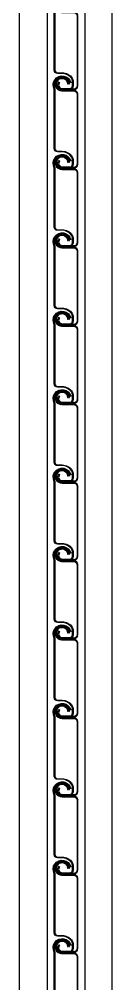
# Model space of a CAD drawing. Header units: millimetres. Extents: x 19868 to 801382, y -4805 to 85279.
# Drawn here: x 579850 to 579936, y 39526 to 40425 of the extents above; entities that cross this region are included whole.
import ezdxf

# ---------------------------------------------------------------- set-up
doc = ezdxf.new("R2010")
doc.units = ezdxf.units.MM
doc.header["$LTSCALE"] = 250
doc.layers.add('A-ETC-8', color=8, linetype='Continuous')

# ---------------------------------------------------------------- blocks, each defined once
blk = doc.blocks.new('C9fc9bb7c')
h = blk.add_hatch()
h.set_pattern_fill('ANSI31', color=256, scale=1.161, angle=-90, style=0)
h.set_pattern_definition([(315, (-1584085.85751, 212179.45102), (0.10261887162, 0.10261887162), [])])
h.paths.add_polyline_path([(710.8, 5334.7), (710.8, 5391.99), (710.8, 5399.13, 0.414214), (707.75, 5402.18), (696.9, 5402.18), (696.9, 5402.77), (707.75, 5402.77, -0.414214), (711.39, 5399.13), (711.39, 5391.99), (711.39, 5334.7)])
h.paths.add_polyline_path([(690.2, 5408.81), (690.79, 5408.81, 0.272094), (693.98, 5403.51), (692.9, 5403.51, -0.234313)])
h.paths.add_polyline_path([(690.2, 5408.81, -0.416993), (696.9, 5415.57), (696.9, 5414.98, 0.41726), (690.79, 5408.81)])
h.paths.add_polyline_path([(696.9, 5414.98), (696.9, 5415.57, -0.414214), (703.59, 5408.88), (703.01, 5408.88, 0.414214)])
h.paths.add_polyline_path([(692.9, 5403.51), (693.98, 5403.51, 0.125086), (696.9, 5402.77), (696.9, 5402.18, -0.161553)])
h.paths.add_polyline_path([(707.75, 5330.2), (696.9, 5330.2), (696.9, 5330.79), (704.06, 5330.79), (707.75, 5330.79, 0.414214), (710.8, 5333.85), (710.8, 5334.7), (711.39, 5334.7), (711.39, 5333.85, -0.414214)])
h.paths.add_polyline_path([(696.9, 5340.86), (696.9, 5341.44, -0.414214), (702.52, 5335.82), (701.93, 5335.82, 0.414214)])
h.paths.add_polyline_path([(691.39, 5334.7, -0.474498), (696.9, 5341.44), (696.9, 5340.86, 0.481821), (691.99, 5334.7)])
h.paths.add_polyline_path([(691.39, 5334.7), (691.99, 5334.7, 0.349691), (696.9, 5330.79), (696.9, 5330.2, -0.356394)])
h = blk.add_hatch()
h.set_pattern_fill('ANSI31', color=256, scale=1.161, angle=-90, style=0)
h.set_pattern_definition([(315, (-1584085.85751, 212106.38852), (0.10261887162, 0.10261887162), [])])
h.paths.add_polyline_path([(710.8, 5261.64), (710.8, 5318.92), (710.8, 5326.06, 0.414214), (707.75, 5329.12), (696.9, 5329.12), (696.9, 5329.7), (707.75, 5329.7, -0.414214), (711.39, 5326.06), (711.39, 5318.92), (711.39, 5261.64)])
h.paths.add_polyline_path([(690.2, 5335.75), (690.79, 5335.75, 0.272094), (693.98, 5330.45), (692.9, 5330.45, -0.234313)])
h.paths.add_polyline_path([(690.2, 5335.75, -0.416993), (696.9, 5342.51), (696.9, 5341.92, 0.41726), (690.79, 5335.75)])
h.paths.add_polyline_path([(696.9, 5341.92), (696.9, 5342.51, -0.414214), (703.59, 5335.81), (703.01, 5335.81, 0.414214)])
h.paths.add_polyline_path([(692.9, 5330.45), (693.98, 5330.45, 0.125086), (696.9, 5329.7), (696.9, 5329.12, -0.161553)])
h.paths.add_polyline_path([(707.75, 5257.14), (696.9, 5257.14), (696.9, 5257.73), (704.06, 5257.73), (707.75, 5257.73, 0.414214), (710.8, 5260.78), (710.8, 5261.64), (711.39, 5261.64), (711.39, 5260.78, -0.414214)])
h.paths.add_polyline_path([(696.9, 5267.8), (696.9, 5268.38, -0.414214), (702.52, 5262.76), (701.93, 5262.76, 0.414214)])
h.paths.add_polyline_path([(691.39, 5261.64, -0.474498), (696.9, 5268.38), (696.9, 5267.8, 0.481821), (691.99, 5261.64)])
h.paths.add_polyline_path([(691.39, 5261.64), (691.99, 5261.64, 0.349691), (696.9, 5257.73), (696.9, 5257.14, -0.356394)])
h = blk.add_hatch()
h.set_pattern_fill('ANSI31', color=256, scale=1.161, angle=-90, style=0)
h.set_pattern_definition([(315, (-1584085.85751, 212033.32602), (0.10261887162, 0.10261887162), [])])
h.paths.add_polyline_path([(710.8, 5188.58), (710.8, 5245.86), (710.8, 5253, 0.414214), (707.75, 5256.06), (696.9, 5256.06), (696.9, 5256.64), (707.75, 5256.64, -0.414214), (711.39, 5253), (711.39, 5245.86), (711.39, 5188.58)])
h.paths.add_polyline_path([(690.2, 5262.69), (690.79, 5262.69, 0.272094), (693.98, 5257.38), (692.9, 5257.38, -0.234313)])
h.paths.add_polyline_path([(690.2, 5262.69, -0.416993), (696.9, 5269.45), (696.9, 5268.86, 0.41726), (690.79, 5262.69)])
h.paths.add_polyline_path([(696.9, 5268.86), (696.9, 5269.45, -0.414214), (703.59, 5262.75), (703.01, 5262.75, 0.414214)])
h.paths.add_polyline_path([(692.9, 5257.38), (693.98, 5257.38, 0.125086), (696.9, 5256.64), (696.9, 5256.06, -0.161553)])
h.paths.add_polyline_path([(707.75, 5184.08), (696.9, 5184.08), (696.9, 5184.67), (704.06, 5184.67), (707.75, 5184.67, 0.414214), (710.8, 5187.72), (710.8, 5188.58), (711.39, 5188.58), (711.39, 5187.72, -0.414214)])
h.paths.add_polyline_path([(696.9, 5194.73), (696.9, 5195.32, -0.414214), (702.52, 5189.7), (701.93, 5189.7, 0.414214)])
h.paths.add_polyline_path([(691.39, 5188.58, -0.474498), (696.9, 5195.32), (696.9, 5194.73, 0.481821), (691.99, 5188.58)])
h.paths.add_polyline_path([(691.39, 5188.58), (691.99, 5188.58, 0.349691), (696.9, 5184.67), (696.9, 5184.08, -0.356394)])
h = blk.add_hatch()
h.set_pattern_fill('ANSI31', color=256, scale=1.161, angle=-90, style=0)
h.set_pattern_definition([(315, (-1584085.85751, 211960.26352), (0.10261887162, 0.10261887162), [])])
h.paths.add_polyline_path([(710.8, 5115.51), (710.8, 5172.8), (710.8, 5179.94, 0.414214), (707.75, 5182.99), (696.9, 5182.99), (696.9, 5183.58), (707.75, 5183.58, -0.414214), (711.39, 5179.94), (711.39, 5172.8), (711.39, 5115.51)])
h.paths.add_polyline_path([(690.2, 5189.62), (690.79, 5189.62, 0.272094), (693.98, 5184.32), (692.9, 5184.32, -0.234313)])
h.paths.add_polyline_path([(690.2, 5189.62, -0.416993), (696.9, 5196.38), (696.9, 5195.8, 0.41726), (690.79, 5189.62)])
h.paths.add_polyline_path([(696.9, 5195.8), (696.9, 5196.38, -0.414214), (703.59, 5189.69), (703.01, 5189.69, 0.414214)])
h.paths.add_polyline_path([(692.9, 5184.32), (693.98, 5184.32, 0.125086), (696.9, 5183.58), (696.9, 5182.99, -0.161553)])
h.paths.add_polyline_path([(707.75, 5111.02), (696.9, 5111.02), (696.9, 5111.6), (704.06, 5111.6), (707.75, 5111.6, 0.414214), (710.8, 5114.66), (710.8, 5115.51), (711.39, 5115.51), (711.39, 5114.66, -0.414214)])
h.paths.add_polyline_path([(696.9, 5121.67), (696.9, 5122.26, -0.414214), (702.52, 5116.64), (701.93, 5116.64, 0.414214)])
h.paths.add_polyline_path([(691.39, 5115.51, -0.474498), (696.9, 5122.26), (696.9, 5121.67, 0.481821), (691.99, 5115.51)])
h.paths.add_polyline_path([(691.39, 5115.51), (691.99, 5115.51, 0.349691), (696.9, 5111.6), (696.9, 5111.02, -0.356394)])
h = blk.add_hatch()
h.set_pattern_fill('ANSI31', color=256, scale=1.161, angle=-90, style=0)
h.set_pattern_definition([(315, (-1584085.85751, 211887.20102), (0.10261887162, 0.10261887162), [])])
h.paths.add_polyline_path([(710.8, 5042.45), (710.8, 5099.74), (710.8, 5106.88, 0.414214), (707.75, 5109.93), (696.9, 5109.93), (696.9, 5110.52), (707.75, 5110.52, -0.414214), (711.39, 5106.88), (711.39, 5099.74), (711.39, 5042.45)])
h.paths.add_polyline_path([(690.2, 5116.56), (690.79, 5116.56, 0.272094), (693.98, 5111.26), (692.9, 5111.26, -0.234313)])
h.paths.add_polyline_path([(690.2, 5116.56, -0.416993), (696.9, 5123.32), (696.9, 5122.73, 0.41726), (690.79, 5116.56)])
h.paths.add_polyline_path([(696.9, 5122.73), (696.9, 5123.32, -0.414214), (703.59, 5116.63), (703.01, 5116.63, 0.414214)])
h.paths.add_polyline_path([(692.9, 5111.26), (693.98, 5111.26, 0.125086), (696.9, 5110.52), (696.9, 5109.93, -0.161553)])
h.paths.add_polyline_path([(707.75, 5037.95), (696.9, 5037.95), (696.9, 5038.54), (704.06, 5038.54), (707.75, 5038.54, 0.414214), (710.8, 5041.6), (710.8, 5042.45), (711.39, 5042.45), (711.39, 5041.6, -0.414214)])
h.paths.add_polyline_path([(696.9, 5048.61), (696.9, 5049.19, -0.414214), (702.52, 5043.57), (701.93, 5043.57, 0.414214)])
h.paths.add_polyline_path([(691.39, 5042.45, -0.474498), (696.9, 5049.19), (696.9, 5048.61, 0.481821), (691.99, 5042.45)])
h.paths.add_polyline_path([(691.39, 5042.45), (691.99, 5042.45, 0.349691), (696.9, 5038.54), (696.9, 5037.95, -0.356394)])
h = blk.add_hatch()
h.set_pattern_fill('ANSI31', color=256, scale=1.161, angle=-90, style=0)
h.set_pattern_definition([(315, (-1584085.85751, 211814.13852), (0.10261887162, 0.10261887162), [])])
h.paths.add_polyline_path([(710.8, 4969.39), (710.8, 5026.67), (710.8, 5033.81, 0.414214), (707.75, 5036.87), (696.9, 5036.87), (696.9, 5037.45), (707.75, 5037.45, -0.414214), (711.39, 5033.81), (711.39, 5026.67), (711.39, 4969.39)])
h.paths.add_polyline_path([(690.2, 5043.5), (690.79, 5043.5, 0.272094), (693.98, 5038.2), (692.9, 5038.2, -0.234313)])
h.paths.add_polyline_path([(690.2, 5043.5, -0.416993), (696.9, 5050.26), (696.9, 5049.67, 0.41726), (690.79, 5043.5)])
h.paths.add_polyline_path([(696.9, 5049.67), (696.9, 5050.26, -0.414214), (703.59, 5043.56), (703.01, 5043.56, 0.414214)])
h.paths.add_polyline_path([(692.9, 5038.2), (693.98, 5038.2, 0.125086), (696.9, 5037.45), (696.9, 5036.87, -0.161553)])
h.paths.add_polyline_path([(707.75, 4964.89), (696.9, 4964.89), (696.9, 4965.48), (704.06, 4965.48), (707.75, 4965.48, 0.414214), (710.8, 4968.53), (710.8, 4969.39), (711.39, 4969.39), (711.39, 4968.53, -0.414214)])
h.paths.add_polyline_path([(696.9, 4975.55), (696.9, 4976.13, -0.414214), (702.52, 4970.51), (701.93, 4970.51, 0.414214)])
h.paths.add_polyline_path([(691.39, 4969.39, -0.474498), (696.9, 4976.13), (696.9, 4975.55, 0.481821), (691.99, 4969.39)])
h.paths.add_polyline_path([(691.39, 4969.39), (691.99, 4969.39, 0.349691), (696.9, 4965.48), (696.9, 4964.89, -0.356394)])
h = blk.add_hatch()
h.set_pattern_fill('ANSI31', color=256, scale=1.161, angle=-90, style=0)
h.set_pattern_definition([(315, (-1584085.85751, 211741.07602), (0.10261887162, 0.10261887162), [])])
h.paths.add_polyline_path([(710.8, 4896.33), (710.8, 4953.61), (710.8, 4960.75, 0.414214), (707.75, 4963.81), (696.9, 4963.81), (696.9, 4964.39), (707.75, 4964.39, -0.414214), (711.39, 4960.75), (711.39, 4953.61), (711.39, 4896.33)])
h.paths.add_polyline_path([(690.2, 4970.44), (690.79, 4970.44, 0.272094), (693.98, 4965.13), (692.9, 4965.13, -0.234313)])
h.paths.add_polyline_path([(690.2, 4970.44, -0.416993), (696.9, 4977.2), (696.9, 4976.61, 0.41726), (690.79, 4970.44)])
h.paths.add_polyline_path([(696.9, 4976.61), (696.9, 4977.2, -0.414214), (703.59, 4970.5), (703.01, 4970.5, 0.414214)])
h.paths.add_polyline_path([(692.9, 4965.13), (693.98, 4965.13, 0.125086), (696.9, 4964.39), (696.9, 4963.81, -0.161553)])
h.paths.add_polyline_path([(707.75, 4891.83), (696.9, 4891.83), (696.9, 4892.42), (704.06, 4892.42), (707.75, 4892.42, 0.414214), (710.8, 4895.47), (710.8, 4896.33), (711.39, 4896.33), (711.39, 4895.47, -0.414214)])
h.paths.add_polyline_path([(696.9, 4902.48), (696.9, 4903.07, -0.414214), (702.52, 4897.45), (701.93, 4897.45, 0.414214)])
h.paths.add_polyline_path([(691.39, 4896.33, -0.474498), (696.9, 4903.07), (696.9, 4902.48, 0.481821), (691.99, 4896.33)])
h.paths.add_polyline_path([(691.39, 4896.33), (691.99, 4896.33, 0.349691), (696.9, 4892.42), (696.9, 4891.83, -0.356394)])
h = blk.add_hatch()
h.set_pattern_fill('ANSI31', color=256, scale=1.161, angle=-90, style=0)
h.set_pattern_definition([(315, (-1584085.85751, 211668.01352), (0.10261887162, 0.10261887162), [])])
h.paths.add_polyline_path([(710.8, 4823.26), (710.8, 4880.55), (710.8, 4887.69, 0.414214), (707.75, 4890.74), (696.9, 4890.74), (696.9, 4891.33), (707.75, 4891.33, -0.414214), (711.39, 4887.69), (711.39, 4880.55), (711.39, 4823.26)])
h.paths.add_polyline_path([(690.2, 4897.37), (690.79, 4897.37, 0.272094), (693.98, 4892.07), (692.9, 4892.07, -0.234313)])
h.paths.add_polyline_path([(690.2, 4897.37, -0.416993), (696.9, 4904.13), (696.9, 4903.55, 0.41726), (690.79, 4897.37)])
h.paths.add_polyline_path([(696.9, 4903.55), (696.9, 4904.13, -0.414214), (703.59, 4897.44), (703.01, 4897.44, 0.414214)])
h.paths.add_polyline_path([(692.9, 4892.07), (693.98, 4892.07, 0.125086), (696.9, 4891.33), (696.9, 4890.74, -0.161553)])
h.paths.add_polyline_path([(707.75, 4818.77), (696.9, 4818.77), (696.9, 4819.35), (704.06, 4819.35), (707.75, 4819.35, 0.414214), (710.8, 4822.41), (710.8, 4823.26), (711.39, 4823.26), (711.39, 4822.41, -0.414214)])
h.paths.add_polyline_path([(696.9, 4829.42), (696.9, 4830.01, -0.414214), (702.52, 4824.39), (701.93, 4824.39, 0.414214)])
h.paths.add_polyline_path([(691.39, 4823.26, -0.474498), (696.9, 4830.01), (696.9, 4829.42, 0.481821), (691.99, 4823.26)])
h.paths.add_polyline_path([(691.39, 4823.26), (691.99, 4823.26, 0.349691), (696.9, 4819.35), (696.9, 4818.77, -0.356394)])
h = blk.add_hatch()
h.set_pattern_fill('ANSI31', color=256, scale=1.161, angle=-90, style=0)
h.set_pattern_definition([(315, (-1584085.85751, 211594.95102), (0.10261887162, 0.10261887162), [])])
h.paths.add_polyline_path([(710.8, 4750.2), (710.8, 4807.49), (710.8, 4814.63, 0.414214), (707.75, 4817.68), (696.9, 4817.68), (696.9, 4818.27), (707.75, 4818.27, -0.414214), (711.39, 4814.63), (711.39, 4807.49), (711.39, 4750.2)])
h.paths.add_polyline_path([(690.2, 4824.31), (690.79, 4824.31, 0.272094), (693.98, 4819.01), (692.9, 4819.01, -0.234313)])
h.paths.add_polyline_path([(690.2, 4824.31, -0.416993), (696.9, 4831.07), (696.9, 4830.48, 0.41726), (690.79, 4824.31)])
h.paths.add_polyline_path([(696.9, 4830.48), (696.9, 4831.07, -0.414214), (703.59, 4824.38), (703.01, 4824.38, 0.414214)])
h.paths.add_polyline_path([(692.9, 4819.01), (693.98, 4819.01, 0.125086), (696.9, 4818.27), (696.9, 4817.68, -0.161553)])
h.paths.add_polyline_path([(707.75, 4745.7), (696.9, 4745.7), (696.9, 4746.29), (704.06, 4746.29), (707.75, 4746.29, 0.414214), (710.8, 4749.35), (710.8, 4750.2), (711.39, 4750.2), (711.39, 4749.35, -0.414214)])
h.paths.add_polyline_path([(696.9, 4756.36), (696.9, 4756.94, -0.414214), (702.52, 4751.32), (701.93, 4751.32, 0.414214)])
h.paths.add_polyline_path([(691.39, 4750.2, -0.474498), (696.9, 4756.94), (696.9, 4756.36, 0.481821), (691.99, 4750.2)])
h.paths.add_polyline_path([(691.39, 4750.2), (691.99, 4750.2, 0.349691), (696.9, 4746.29), (696.9, 4745.7, -0.356394)])
h = blk.add_hatch()
h.set_pattern_fill('ANSI31', color=256, scale=1.161, angle=-90, style=0)
h.set_pattern_definition([(315, (-1584085.85751, 211521.88852), (0.10261887162, 0.10261887162), [])])
h.paths.add_polyline_path([(710.8, 4677.14), (710.8, 4734.42), (710.8, 4741.56, 0.414214), (707.75, 4744.62), (696.9, 4744.62), (696.9, 4745.2), (707.75, 4745.2, -0.414214), (711.39, 4741.56), (711.39, 4734.42), (711.39, 4677.14)])
h.paths.add_polyline_path([(690.2, 4751.25), (690.79, 4751.25, 0.272094), (693.98, 4745.95), (692.9, 4745.95, -0.234313)])
h.paths.add_polyline_path([(690.2, 4751.25, -0.416993), (696.9, 4758.01), (696.9, 4757.42, 0.41726), (690.79, 4751.25)])
h.paths.add_polyline_path([(696.9, 4757.42), (696.9, 4758.01, -0.414214), (703.59, 4751.31), (703.01, 4751.31, 0.414214)])
h.paths.add_polyline_path([(692.9, 4745.95), (693.98, 4745.95, 0.125086), (696.9, 4745.2), (696.9, 4744.62, -0.161553)])
h.paths.add_polyline_path([(707.75, 4672.64), (696.9, 4672.64), (696.9, 4673.23), (704.06, 4673.23), (707.75, 4673.23, 0.414214), (710.8, 4676.28), (710.8, 4677.14), (711.39, 4677.14), (711.39, 4676.28, -0.414214)])
h.paths.add_polyline_path([(696.9, 4683.3), (696.9, 4683.88, -0.414214), (702.52, 4678.26), (701.93, 4678.26, 0.414214)])
h.paths.add_polyline_path([(691.39, 4677.14, -0.474498), (696.9, 4683.88), (696.9, 4683.3, 0.481821), (691.99, 4677.14)])
h.paths.add_polyline_path([(691.39, 4677.14), (691.99, 4677.14, 0.349691), (696.9, 4673.23), (696.9, 4672.64, -0.356394)])
h = blk.add_hatch()
h.set_pattern_fill('ANSI31', color=256, scale=1.161, angle=-90, style=0)
h.set_pattern_definition([(315, (-1584085.85751, 211448.82602), (0.10261887162, 0.10261887162), [])])
h.paths.add_polyline_path([(710.8, 4604.08), (710.8, 4661.36), (710.8, 4668.5, 0.414214), (707.75, 4671.56), (696.9, 4671.56), (696.9, 4672.14), (707.75, 4672.14, -0.414214), (711.39, 4668.5), (711.39, 4661.36), (711.39, 4604.08)])
h.paths.add_polyline_path([(690.2, 4678.19), (690.79, 4678.19, 0.272094), (693.98, 4672.88), (692.9, 4672.88, -0.234313)])
h.paths.add_polyline_path([(690.2, 4678.19, -0.416993), (696.9, 4684.95), (696.9, 4684.36, 0.41726), (690.79, 4678.19)])
h.paths.add_polyline_path([(696.9, 4684.36), (696.9, 4684.95, -0.414214), (703.59, 4678.25), (703.01, 4678.25, 0.414214)])
h.paths.add_polyline_path([(692.9, 4672.88), (693.98, 4672.88, 0.125086), (696.9, 4672.14), (696.9, 4671.56, -0.161553)])
h.paths.add_polyline_path([(707.75, 4599.58), (696.9, 4599.58), (696.9, 4600.17), (704.06, 4600.17), (707.75, 4600.17, 0.414214), (710.8, 4603.22), (710.8, 4604.08), (711.39, 4604.08), (711.39, 4603.22, -0.414214)])
h.paths.add_polyline_path([(696.9, 4610.23), (696.9, 4610.82, -0.414214), (702.52, 4605.2), (701.93, 4605.2, 0.414214)])
h.paths.add_polyline_path([(691.39, 4604.08, -0.474498), (696.9, 4610.82), (696.9, 4610.23, 0.481821), (691.99, 4604.08)])
h.paths.add_polyline_path([(691.39, 4604.08), (691.99, 4604.08, 0.349691), (696.9, 4600.17), (696.9, 4599.58, -0.356394)])
h = blk.add_hatch()
h.set_pattern_fill('ANSI31', color=256, scale=1.161, angle=-90, style=0)
h.set_pattern_definition([(315, (-1584085.85751, 211375.76352), (0.10261887162, 0.10261887162), [])])
h.paths.add_polyline_path([(710.8, 4531.01), (710.8, 4588.3), (710.8, 4595.44, 0.414214), (707.75, 4598.49), (696.9, 4598.49), (696.9, 4599.08), (707.75, 4599.08, -0.414214), (711.39, 4595.44), (711.39, 4588.3), (711.39, 4531.01)])
h.paths.add_polyline_path([(690.2, 4605.12), (690.79, 4605.12, 0.272094), (693.98, 4599.82), (692.9, 4599.82, -0.234313)])
h.paths.add_polyline_path([(690.2, 4605.12, -0.416993), (696.9, 4611.88), (696.9, 4611.3, 0.41726), (690.79, 4605.12)])
h.paths.add_polyline_path([(696.9, 4611.3), (696.9, 4611.88, -0.414214), (703.59, 4605.19), (703.01, 4605.19, 0.414214)])
h.paths.add_polyline_path([(692.9, 4599.82), (693.98, 4599.82, 0.125086), (696.9, 4599.08), (696.9, 4598.49, -0.161553)])
h.paths.add_polyline_path([(707.75, 4526.52), (696.9, 4526.52), (696.9, 4527.1), (704.06, 4527.1), (707.75, 4527.1, 0.414214), (710.8, 4530.16), (710.8, 4531.01), (711.39, 4531.01), (711.39, 4530.16, -0.414214)])
h.paths.add_polyline_path([(696.9, 4537.17), (696.9, 4537.76, -0.414214), (702.52, 4532.14), (701.93, 4532.14, 0.414214)])
h.paths.add_polyline_path([(691.39, 4531.01, -0.474498), (696.9, 4537.76), (696.9, 4537.17, 0.481821), (691.99, 4531.01)])
h.paths.add_polyline_path([(691.39, 4531.01), (691.99, 4531.01, 0.349691), (696.9, 4527.1), (696.9, 4526.52, -0.356394)])
h = blk.add_hatch()
h.set_pattern_fill('ANSI31', color=256, scale=1.161, angle=-90, style=0)
h.set_pattern_definition([(315, (-1584085.85751, 211302.70102), (0.10261887162, 0.10261887162), [])])
h.paths.add_polyline_path([(710.8, 4457.95), (710.8, 4515.24), (710.8, 4522.38, 0.414214), (707.75, 4525.43), (696.9, 4525.43), (696.9, 4526.02), (707.75, 4526.02, -0.414214), (711.39, 4522.38), (711.39, 4515.24), (711.39, 4457.95)])
h.paths.add_polyline_path([(690.2, 4532.06), (690.79, 4532.06, 0.272094), (693.98, 4526.76), (692.9, 4526.76, -0.234313)])
h.paths.add_polyline_path([(690.2, 4532.06, -0.416993), (696.9, 4538.82), (696.9, 4538.23, 0.41726), (690.79, 4532.06)])
h.paths.add_polyline_path([(696.9, 4538.23), (696.9, 4538.82, -0.414214), (703.59, 4532.13), (703.01, 4532.13, 0.414214)])
h.paths.add_polyline_path([(692.9, 4526.76), (693.98, 4526.76, 0.125086), (696.9, 4526.02), (696.9, 4525.43, -0.161553)])
h.paths.add_polyline_path([(707.75, 4453.45), (696.9, 4453.45), (696.9, 4454.04), (704.06, 4454.04), (707.75, 4454.04, 0.414214), (710.8, 4457.1), (710.8, 4457.95), (711.39, 4457.95), (711.39, 4457.1, -0.414214)])
h.paths.add_polyline_path([(696.9, 4464.11), (696.9, 4464.69, -0.414214), (702.52, 4459.07), (701.93, 4459.07, 0.414214)])
h.paths.add_polyline_path([(691.39, 4457.95, -0.474498), (696.9, 4464.69), (696.9, 4464.11, 0.481821), (691.99, 4457.95)])
h.paths.add_polyline_path([(691.39, 4457.95), (691.99, 4457.95, 0.349691), (696.9, 4454.04), (696.9, 4453.45, -0.356394)])
for p, q in [((683, 6083.07), (683, 0)), ((718, 6083.07), (718, 0)), ((657, 6080.32), (657, 0)), ((743, 6080.32), (743, 0)), ((696.9, 5329.7), (696.9, 5330.2)), ((696.9, 5256.64), (696.9, 5257.14)), ((696.9, 5183.58), (696.9, 5184.08)), ((696.9, 5110.52), (696.9, 5111.02)), ((696.9, 5037.45), (696.9, 5037.95)), ((696.9, 4964.39), (696.9, 4964.89)), ((696.9, 4891.33), (696.9, 4891.83)), ((696.9, 4818.27), (696.9, 4818.77)), ((696.9, 4745.2), (696.9, 4745.7)), ((696.9, 4672.14), (696.9, 4672.64)), ((696.9, 4599.08), (696.9, 4599.58)), ((696.9, 4526.02), (696.9, 4526.52))]:
    blk.add_line(p, q)
for points in [[(689.57, 5391.99), (689.57, 5403.64, -1.129258), (705, 5409.98), (704.44, 5409.83, 1.140281), (690.15, 5403.79), (690.15, 5391.99)], [(711.39, 5391.99), (711.39, 5399.13, 0.414214), (707.75, 5402.77), (696.9, 5402.77, -2.414214), (703.01, 5408.88), (703.59, 5408.88, 2.414214), (696.9, 5402.18), (707.75, 5402.18, -0.414214), (710.8, 5399.13), (710.8, 5391.99)], [(690.15, 5391.99), (690.15, 5348.46, 0.414214), (692.62, 5345.99), (696.9, 5345.99, -0.251984), (706.32, 5340.92, -0.146897), (707.11, 5338.28), (707.11, 5333.85, -0.414214), (704.06, 5330.79), (696.9, 5330.79, -0.668179), (694.13, 5337.46), (694.55, 5337.05, 0.668179), (696.9, 5331.38), (704.06, 5331.38, 0.414214), (706.53, 5333.85), (706.53, 5338.28, 0.146897), (705.83, 5340.6, 0.251984), (696.9, 5345.4), (692.62, 5345.4, -0.414214), (689.57, 5348.46), (689.57, 5391.99)], [(710.8, 5391.99), (710.8, 5333.85, -0.414214), (707.75, 5330.79), (696.9, 5330.79, -2.414214), (701.93, 5335.82), (702.52, 5335.82, 2.414214), (696.9, 5330.2), (707.75, 5330.2, 0.414214), (711.39, 5333.85), (711.39, 5391.99)], [(689.57, 5318.92), (689.57, 5330.58, -1.129258), (705, 5336.92), (704.44, 5336.77, 1.140281), (690.15, 5330.73), (690.15, 5318.92)], [(711.39, 5318.92), (711.39, 5326.06, 0.414214), (707.75, 5329.7), (696.9, 5329.7, -2.414214), (703.01, 5335.81), (703.59, 5335.81, 2.414214), (696.9, 5329.12), (707.75, 5329.12, -0.414214), (710.8, 5326.06), (710.8, 5318.92)], [(690.15, 5318.92), (690.15, 5275.39, 0.414214), (692.62, 5272.93), (696.9, 5272.93, -0.251984), (706.32, 5267.86, -0.146897), (707.11, 5265.22), (707.11, 5260.78, -0.414214), (704.06, 5257.73), (696.9, 5257.73, -0.668179), (694.13, 5264.4), (694.55, 5263.99, 0.668179), (696.9, 5258.31), (704.06, 5258.31, 0.414214), (706.53, 5260.78), (706.53, 5265.22, 0.146897), (705.83, 5267.53, 0.251984), (696.9, 5272.34), (692.62, 5272.34, -0.414214), (689.57, 5275.39), (689.57, 5318.92)], [(710.8, 5318.92), (710.8, 5260.78, -0.414214), (707.75, 5257.73), (696.9, 5257.73, -2.414214), (701.93, 5262.76), (702.52, 5262.76, 2.414214), (696.9, 5257.14), (707.75, 5257.14, 0.414214), (711.39, 5260.78), (711.39, 5318.92)], [(689.57, 5245.86), (689.57, 5257.51, -1.129258), (705, 5263.86), (704.44, 5263.7, 1.140281), (690.15, 5257.67), (690.15, 5245.86)], [(711.39, 5245.86), (711.39, 5253, 0.414214), (707.75, 5256.64), (696.9, 5256.64, -2.414214), (703.01, 5262.75), (703.59, 5262.75, 2.414214), (696.9, 5256.06), (707.75, 5256.06, -0.414214), (710.8, 5253), (710.8, 5245.86)], [(690.15, 5245.86), (690.15, 5202.33, 0.414214), (692.62, 5199.86), (696.9, 5199.86, -0.251984), (706.32, 5194.79, -0.146897), (707.11, 5192.16), (707.11, 5187.72, -0.414214), (704.06, 5184.67), (696.9, 5184.67, -0.668179), (694.13, 5191.34), (694.55, 5190.93, 0.668179), (696.9, 5185.25), (704.06, 5185.25, 0.414214), (706.53, 5187.72), (706.53, 5192.16, 0.146897), (705.83, 5194.47, 0.251984), (696.9, 5199.28), (692.62, 5199.28, -0.414214), (689.57, 5202.33), (689.57, 5245.86)], [(710.8, 5245.86), (710.8, 5187.72, -0.414214), (707.75, 5184.67), (696.9, 5184.67, -2.414214), (701.93, 5189.7), (702.52, 5189.7, 2.414214), (696.9, 5184.08), (707.75, 5184.08, 0.414214), (711.39, 5187.72), (711.39, 5245.86)], [(689.57, 5172.8), (689.57, 5184.45, -1.129258), (705, 5190.8), (704.44, 5190.64, 1.140281), (690.15, 5184.61), (690.15, 5172.8)], [(711.39, 5172.8), (711.39, 5179.94, 0.414214), (707.75, 5183.58), (696.9, 5183.58, -2.414214), (703.01, 5189.69), (703.59, 5189.69, 2.414214), (696.9, 5182.99), (707.75, 5182.99, -0.414214), (710.8, 5179.94), (710.8, 5172.8)], [(690.15, 5172.8), (690.15, 5129.27, 0.414214), (692.62, 5126.8), (696.9, 5126.8, -0.251984), (706.32, 5121.73, -0.146897), (707.11, 5119.09), (707.11, 5114.66, -0.414214), (704.06, 5111.6), (696.9, 5111.6, -0.668179), (694.13, 5118.28), (694.55, 5117.86, 0.668179), (696.9, 5112.19), (704.06, 5112.19, 0.414214), (706.53, 5114.66), (706.53, 5119.09, 0.146897), (705.83, 5121.41, 0.251984), (696.9, 5126.22), (692.62, 5126.22, -0.414214), (689.57, 5129.27), (689.57, 5172.8)], [(710.8, 5172.8), (710.8, 5114.66, -0.414214), (707.75, 5111.6), (696.9, 5111.6, -2.414214), (701.93, 5116.64), (702.52, 5116.64, 2.414214), (696.9, 5111.02), (707.75, 5111.02, 0.414214), (711.39, 5114.66), (711.39, 5172.8)], [(689.57, 5099.74), (689.57, 5111.39, -1.129258), (705, 5117.73), (704.44, 5117.58, 1.140281), (690.15, 5111.54), (690.15, 5099.74)], [(711.39, 5099.74), (711.39, 5106.88, 0.414214), (707.75, 5110.52), (696.9, 5110.52, -2.414214), (703.01, 5116.63), (703.59, 5116.63, 2.414214), (696.9, 5109.93), (707.75, 5109.93, -0.414214), (710.8, 5106.88), (710.8, 5099.74)], [(690.15, 5099.74), (690.15, 5056.21, 0.414214), (692.62, 5053.74), (696.9, 5053.74, -0.251984), (706.32, 5048.67, -0.146897), (707.11, 5046.03), (707.11, 5041.6, -0.414214), (704.06, 5038.54), (696.9, 5038.54, -0.668179), (694.13, 5045.21), (694.55, 5044.8, 0.668179), (696.9, 5039.13), (704.06, 5039.13, 0.414214), (706.53, 5041.6), (706.53, 5046.03, 0.146897), (705.83, 5048.35, 0.251984), (696.9, 5053.15), (692.62, 5053.15, -0.414214), (689.57, 5056.21), (689.57, 5099.74)], [(710.8, 5099.74), (710.8, 5041.6, -0.414214), (707.75, 5038.54), (696.9, 5038.54, -2.414214), (701.93, 5043.57), (702.52, 5043.57, 2.414214), (696.9, 5037.95), (707.75, 5037.95, 0.414214), (711.39, 5041.6), (711.39, 5099.74)], [(689.57, 5026.67), (689.57, 5038.33, -1.129258), (705, 5044.67), (704.44, 5044.52, 1.140281), (690.15, 5038.48), (690.15, 5026.67)], [(711.39, 5026.67), (711.39, 5033.81, 0.414214), (707.75, 5037.45), (696.9, 5037.45, -2.414214), (703.01, 5043.56), (703.59, 5043.56, 2.414214), (696.9, 5036.87), (707.75, 5036.87, -0.414214), (710.8, 5033.81), (710.8, 5026.67)], [(690.15, 5026.67), (690.15, 4983.14, 0.414214), (692.62, 4980.68), (696.9, 4980.68, -0.251984), (706.32, 4975.61, -0.146897), (707.11, 4972.97), (707.11, 4968.53, -0.414214), (704.06, 4965.48), (696.9, 4965.48, -0.668179), (694.13, 4972.15), (694.55, 4971.74, 0.668179), (696.9, 4966.06), (704.06, 4966.06, 0.414214), (706.53, 4968.53), (706.53, 4972.97, 0.146897), (705.83, 4975.28, 0.251984), (696.9, 4980.09), (692.62, 4980.09, -0.414214), (689.57, 4983.14), (689.57, 5026.67)], [(710.8, 5026.67), (710.8, 4968.53, -0.414214), (707.75, 4965.48), (696.9, 4965.48, -2.414214), (701.93, 4970.51), (702.52, 4970.51, 2.414214), (696.9, 4964.89), (707.75, 4964.89, 0.414214), (711.39, 4968.53), (711.39, 5026.67)], [(689.57, 4953.61), (689.57, 4965.26, -1.129258), (705, 4971.61), (704.44, 4971.45, 1.140281), (690.15, 4965.42), (690.15, 4953.61)], [(711.39, 4953.61), (711.39, 4960.75, 0.414214), (707.75, 4964.39), (696.9, 4964.39, -2.414214), (703.01, 4970.5), (703.59, 4970.5, 2.414214), (696.9, 4963.81), (707.75, 4963.81, -0.414214), (710.8, 4960.75), (710.8, 4953.61)], [(690.15, 4953.61), (690.15, 4910.08, 0.414214), (692.62, 4907.61), (696.9, 4907.61, -0.251984), (706.32, 4902.54, -0.146897), (707.11, 4899.91), (707.11, 4895.47, -0.414214), (704.06, 4892.42), (696.9, 4892.42, -0.668179), (694.13, 4899.09), (694.55, 4898.68, 0.668179), (696.9, 4893), (704.06, 4893, 0.414214), (706.53, 4895.47), (706.53, 4899.91, 0.146897), (705.83, 4902.22, 0.251984), (696.9, 4907.03), (692.62, 4907.03, -0.414214), (689.57, 4910.08), (689.57, 4953.61)], [(710.8, 4953.61), (710.8, 4895.47, -0.414214), (707.75, 4892.42), (696.9, 4892.42, -2.414214), (701.93, 4897.45), (702.52, 4897.45, 2.414214), (696.9, 4891.83), (707.75, 4891.83, 0.414214), (711.39, 4895.47), (711.39, 4953.61)], [(689.57, 4880.55), (689.57, 4892.2, -1.129258), (705, 4898.55), (704.44, 4898.39, 1.140281), (690.15, 4892.36), (690.15, 4880.55)], [(711.39, 4880.55), (711.39, 4887.69, 0.414214), (707.75, 4891.33), (696.9, 4891.33, -2.414214), (703.01, 4897.44), (703.59, 4897.44, 2.414214), (696.9, 4890.74), (707.75, 4890.74, -0.414214), (710.8, 4887.69), (710.8, 4880.55)], [(690.15, 4880.55), (690.15, 4837.02, 0.414214), (692.62, 4834.55), (696.9, 4834.55, -0.251984), (706.32, 4829.48, -0.146897), (707.11, 4826.84), (707.11, 4822.41, -0.414214), (704.06, 4819.35), (696.9, 4819.35, -0.668179), (694.13, 4826.03), (694.55, 4825.61, 0.668179), (696.9, 4819.94), (704.06, 4819.94, 0.414214), (706.53, 4822.41), (706.53, 4826.84, 0.146897), (705.83, 4829.16, 0.251984), (696.9, 4833.97), (692.62, 4833.97, -0.414214), (689.57, 4837.02), (689.57, 4880.55)], [(710.8, 4880.55), (710.8, 4822.41, -0.414214), (707.75, 4819.35), (696.9, 4819.35, -2.414214), (701.93, 4824.39), (702.52, 4824.39, 2.414214), (696.9, 4818.77), (707.75, 4818.77, 0.414214), (711.39, 4822.41), (711.39, 4880.55)], [(689.57, 4807.49), (689.57, 4819.14, -1.129258), (705, 4825.48), (704.44, 4825.33, 1.140281), (690.15, 4819.29), (690.15, 4807.49)], [(711.39, 4807.49), (711.39, 4814.63, 0.414214), (707.75, 4818.27), (696.9, 4818.27, -2.414214), (703.01, 4824.38), (703.59, 4824.38, 2.414214), (696.9, 4817.68), (707.75, 4817.68, -0.414214), (710.8, 4814.63), (710.8, 4807.49)], [(690.15, 4807.49), (690.15, 4763.96, 0.414214), (692.62, 4761.49), (696.9, 4761.49, -0.251984), (706.32, 4756.42, -0.146897), (707.11, 4753.78), (707.11, 4749.35, -0.414214), (704.06, 4746.29), (696.9, 4746.29, -0.668179), (694.13, 4752.96), (694.55, 4752.55, 0.668179), (696.9, 4746.88), (704.06, 4746.88, 0.414214), (706.53, 4749.35), (706.53, 4753.78, 0.146897), (705.83, 4756.1, 0.251984), (696.9, 4760.9), (692.62, 4760.9, -0.414214), (689.57, 4763.96), (689.57, 4807.49)], [(710.8, 4807.49), (710.8, 4749.35, -0.414214), (707.75, 4746.29), (696.9, 4746.29, -2.414214), (701.93, 4751.32), (702.52, 4751.32, 2.414214), (696.9, 4745.7), (707.75, 4745.7, 0.414214), (711.39, 4749.35), (711.39, 4807.49)], [(689.57, 4734.42), (689.57, 4746.08, -1.129258), (705, 4752.42), (704.44, 4752.27, 1.140281), (690.15, 4746.23), (690.15, 4734.42)], [(711.39, 4734.42), (711.39, 4741.56, 0.414214), (707.75, 4745.2), (696.9, 4745.2, -2.414214), (703.01, 4751.31), (703.59, 4751.31, 2.414214), (696.9, 4744.62), (707.75, 4744.62, -0.414214), (710.8, 4741.56), (710.8, 4734.42)], [(690.15, 4734.42), (690.15, 4690.89, 0.414214), (692.62, 4688.43), (696.9, 4688.43, -0.251984), (706.32, 4683.36, -0.146897), (707.11, 4680.72), (707.11, 4676.28, -0.414214), (704.06, 4673.23), (696.9, 4673.23, -0.668179), (694.13, 4679.9), (694.55, 4679.49, 0.668179), (696.9, 4673.81), (704.06, 4673.81, 0.414214), (706.53, 4676.28), (706.53, 4680.72, 0.146897), (705.83, 4683.03, 0.251984), (696.9, 4687.84), (692.62, 4687.84, -0.414214), (689.57, 4690.89), (689.57, 4734.42)], [(710.8, 4734.42), (710.8, 4676.28, -0.414214), (707.75, 4673.23), (696.9, 4673.23, -2.414214), (701.93, 4678.26), (702.52, 4678.26, 2.414214), (696.9, 4672.64), (707.75, 4672.64, 0.414214), (711.39, 4676.28), (711.39, 4734.42)], [(689.57, 4661.36), (689.57, 4673.01, -1.129258), (705, 4679.36), (704.44, 4679.2, 1.140281), (690.15, 4673.17), (690.15, 4661.36)], [(711.39, 4661.36), (711.39, 4668.5, 0.414214), (707.75, 4672.14), (696.9, 4672.14, -2.414214), (703.01, 4678.25), (703.59, 4678.25, 2.414214), (696.9, 4671.56), (707.75, 4671.56, -0.414214), (710.8, 4668.5), (710.8, 4661.36)], [(690.15, 4661.36), (690.15, 4617.83, 0.414214), (692.62, 4615.36), (696.9, 4615.36, -0.251984), (706.32, 4610.29, -0.146897), (707.11, 4607.66), (707.11, 4603.22, -0.414214), (704.06, 4600.17), (696.9, 4600.17, -0.668179), (694.13, 4606.84), (694.55, 4606.43, 0.668179), (696.9, 4600.75), (704.06, 4600.75, 0.414214), (706.53, 4603.22), (706.53, 4607.66, 0.146897), (705.83, 4609.97, 0.251984), (696.9, 4614.78), (692.62, 4614.78, -0.414214), (689.57, 4617.83), (689.57, 4661.36)], [(710.8, 4661.36), (710.8, 4603.22, -0.414214), (707.75, 4600.17), (696.9, 4600.17, -2.414214), (701.93, 4605.2), (702.52, 4605.2, 2.414214), (696.9, 4599.58), (707.75, 4599.58, 0.414214), (711.39, 4603.22), (711.39, 4661.36)], [(689.57, 4588.3), (689.57, 4599.95, -1.129258), (705, 4606.3), (704.44, 4606.14, 1.140281), (690.15, 4600.11), (690.15, 4588.3)], [(711.39, 4588.3), (711.39, 4595.44, 0.414214), (707.75, 4599.08), (696.9, 4599.08, -2.414214), (703.01, 4605.19), (703.59, 4605.19, 2.414214), (696.9, 4598.49), (707.75, 4598.49, -0.414214), (710.8, 4595.44), (710.8, 4588.3)], [(690.15, 4588.3), (690.15, 4544.77, 0.414214), (692.62, 4542.3), (696.9, 4542.3, -0.251984), (706.32, 4537.23, -0.146897), (707.11, 4534.59), (707.11, 4530.16, -0.414214), (704.06, 4527.1), (696.9, 4527.1, -0.668179), (694.13, 4533.78), (694.55, 4533.36, 0.668179), (696.9, 4527.69), (704.06, 4527.69, 0.414214), (706.53, 4530.16), (706.53, 4534.59, 0.146897), (705.83, 4536.91, 0.251984), (696.9, 4541.72), (692.62, 4541.72, -0.414214), (689.57, 4544.77), (689.57, 4588.3)], [(710.8, 4588.3), (710.8, 4530.16, -0.414214), (707.75, 4527.1), (696.9, 4527.1, -2.414214), (701.93, 4532.14), (702.52, 4532.14, 2.414214), (696.9, 4526.52), (707.75, 4526.52, 0.414214), (711.39, 4530.16), (711.39, 4588.3)], [(689.57, 4515.24), (689.57, 4526.89, -1.129258), (705, 4533.23), (704.44, 4533.08, 1.140281), (690.15, 4527.04), (690.15, 4515.24)], [(711.39, 4515.24), (711.39, 4522.38, 0.414214), (707.75, 4526.02), (696.9, 4526.02, -2.414214), (703.01, 4532.13), (703.59, 4532.13, 2.414214), (696.9, 4525.43), (707.75, 4525.43, -0.414214), (710.8, 4522.38), (710.8, 4515.24)], [(690.15, 4515.24), (690.15, 4471.71, 0.414214), (692.62, 4469.24), (696.9, 4469.24, -0.251984), (706.32, 4464.17, -0.146897), (707.11, 4461.53), (707.11, 4457.1, -0.414214), (704.06, 4454.04), (696.9, 4454.04, -0.668179), (694.13, 4460.71), (694.55, 4460.3, 0.668179), (696.9, 4454.63), (704.06, 4454.63, 0.414214), (706.53, 4457.1), (706.53, 4461.53, 0.146897), (705.83, 4463.85, 0.251984), (696.9, 4468.65), (692.62, 4468.65, -0.414214), (689.57, 4471.71), (689.57, 4515.24)], [(710.8, 4515.24), (710.8, 4457.1, -0.414214), (707.75, 4454.04), (696.9, 4454.04, -2.414214), (701.93, 4459.07), (702.52, 4459.07, 2.414214), (696.9, 4453.45), (707.75, 4453.45, 0.414214), (711.39, 4457.1), (711.39, 4515.24)]]:
    blk.add_lwpolyline(points, format="xyb")

msp = doc.modelspace()

# ---------------------------------------------------------------- block references
at = {"layer": 'A-ETC-8'}
msp.add_blockref('C9fc9bb7c', (579193.21, 35028.93, 0), dxfattribs=at)

doc.saveas('drawing.dxf')
